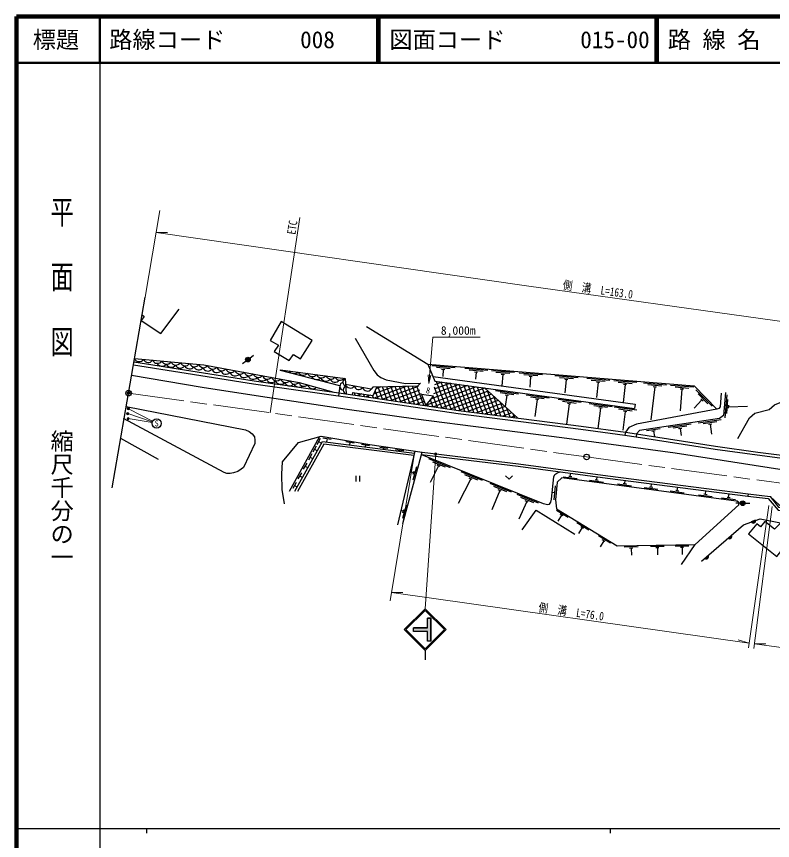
# Model space of a CAD drawing. Units: millimetres at full size, sheet at 1:1000; details may follow other scales. Extents: x 40000 to 680000, y 20000 to 380000.
# Drawn here: x 40000 to 202964, y 202409 to 380000 of the extents above; entities that cross this region are included whole.
import ezdxf
from ezdxf.enums import TextEntityAlignment as Align

# ---------------------------------------------------------------- set-up
doc = ezdxf.new("R2010")
doc.units = ezdxf.units.MM
doc.header["$LTSCALE"] = 1000
doc.header["$PDMODE"] = 32
doc.header["$PDSIZE"] = 500
doc.linetypes.add('CHAIN', pattern=[18.5, 12, -1.5, 3.5, -1.5])
doc.linetypes.add('DASHED', pattern=[7.5, 6, -1.5])
for name, color, linetype, lineweight in [('M-BGD', 7, 'Continuous', 25), ('M-BMK', 2, 'CHAIN', 13), ('M-BMK-OTRS', 5, 'Continuous', 25), ('M-BMK-SRVR', 3, 'Continuous', 25), ('M-STR-HTXT', 7, 'Continuous', 13), ('M-STR-STRC', 7, 'Continuous', 25), ('M-TTL', 2, 'Continuous', 140), ('M-TTL-BAND', 7, 'Continuous', 25), ('M-TTL-LINE', 7, 'Continuous', 50)]:
    doc.layers.add(name, color=color, linetype=linetype, lineweight=lineweight)
doc.layers.add('M-OTRS', color=6, linetype='Continuous')
doc.layers.add('M-TTL-TXT', color=7, linetype='Continuous')
doc.styles.add('@ＭＳ ゴシック', font='')
doc.styles.add('ＭＳ ゴシック', font='')
doc.styles.get('@ＭＳ ゴシック').set_extended_font_data('@MS Gothic')
doc.styles.get('ＭＳ ゴシック').set_extended_font_data('MS Gothic')

# ---------------------------------------------------------------- blocks, each defined once
blk = doc.blocks.new('open_arrow')
at = {"color": 0, "linetype": 'Continuous', "lineweight": -2}
blk.add_lwpolyline([(7.5, 1.25), (0, 0), (7.5, -1.25)], dxfattribs=at)

msp = doc.modelspace()

# ---------------------------------------------------------------- hatches: boundary and pattern name
at = {"layer": 'M-BGD'}
for points in [[(89506, 305748, -1), (90290, 306369, -1)], [(196045, 275092, -0.41421), (196545, 275592, -0.41421), (197045, 275092, -1)], [(199323, 271418, -0.82183), (198395, 271072)], [(194129, 268208, -0.82183), (193380, 267560)], [(189103, 263861, -0.82183), (188353, 263213)]]:
    msp.add_hatch(color=256, dxfattribs=at).paths.add_polyline_path(points)
at = {"layer": 'M-STR-HTXT'}
for points in [[(64212, 295233, -0.41421), (63900, 295399, -0.41421), (64066, 295711, -1)], [(64202, 294524, -1), (63763, 294285, -1)], [(64294, 293466, -1), (63855, 293227, -1)], [(130599, 285850, -1), (130160, 285611, -1)]]:
    msp.add_hatch(color=256, dxfattribs=at).paths.add_polyline_path(points)
at = {"layer": 'M-STR-STRC'}
msp.add_hatch(color=256, dxfattribs=at).paths.add_polyline_path([(128589, 247488), (128589, 245363), (129339, 245363), (129339, 250363), (128589, 250363), (128589, 248238), (125589, 248238), (125589, 247488)])

# ---------------------------------------------------------------- linework, layer by layer
at = {"layer": 'M-BGD'}
for p, q in [((89506, 305748), (88722, 305127)), ((90290, 306369), (91073, 306990)), ((134530, 304294), (129547, 304703)), ((133509, 304077), (130519, 304322)), ((132339, 303872), (131641, 303929)), ((131990, 303901), (131867, 302406)), ((141600, 303715), (136617, 304123)), ((140579, 303498), (137589, 303743)), ((139408, 303292), (138710, 303350)), ((139059, 303321), (138937, 301826)), ((147362, 303243), (142379, 303651)), ((146341, 303025), (143351, 303270)), ((145170, 302820), (144473, 302877)), ((144821, 302849), (144618, 300367)), ((153367, 302750), (148384, 303159)), ((152346, 302533), (149356, 302778)), ((151176, 302328), (150478, 302385)), ((150827, 302357), (150636, 300144)), ((161056, 302120), (156072, 302529)), ((160035, 301903), (157045, 302148)), ((167918, 301558), (162935, 301966)), ((109711, 300367), (109403, 298228)), ((116455, 299695), (110941, 300674)), ((121293, 300215), (117077, 298680)), ((124016, 300275), (117121, 297765)), ((118570, 300155), (117516, 299771)), ((118920, 297502), (117959, 300141)), ((119904, 297358), (118883, 300162)), ((126549, 300266), (118946, 297498)), ((120887, 297214), (119807, 300182)), ((121871, 297070), (120731, 300202)), ((122854, 296927), (121654, 300223)), ((123838, 296783), (122578, 300243)), ((124821, 296639), (123502, 300263)), ((125805, 296495), (124426, 300284)), ((126788, 296351), (125349, 300304)), ((127772, 296207), (126273, 300324)), ((139110, 300182), (128344, 296263)), ((137252, 300437), (129377, 297570)), ((135394, 300692), (129914, 298697)), ((133536, 300946), (130019, 299666)), ((131679, 301201), (130125, 300636)), ((132689, 295488), (130554, 301356)), ((133673, 295344), (131534, 301221)), ((134656, 295200), (132514, 301087)), ((135637, 295063), (133494, 300952)), ((136615, 294937), (134474, 300818)), ((137592, 294811), (135454, 300683)), ((138569, 294685), (136434, 300549)), ((139546, 294559), (137414, 300414)), ((140523, 294433), (138394, 300280)), ((141500, 294307), (139375, 300145)), ((158864, 301698), (158166, 301755)), ((158515, 301726), (158172, 298903)), ((166897, 301340), (163907, 301585)), ((165378, 301164), (165020, 297903)), ((165726, 301135), (165029, 301192)), ((173711, 301083), (168728, 301491)), ((172690, 300865), (169700, 301110)), ((171171, 300689), (170769, 296774)), ((171519, 300660), (170822, 300718)), ((180112, 300558), (175129, 300966)), ((179091, 300341), (176101, 300586)), ((177571, 300164), (176749, 293043)), ((177920, 300136), (177223, 300193)), ((185971, 300078), (180988, 300486)), ((112417, 298928), (112349, 298461)), ((112577, 298905), (112404, 298842)), ((113019, 298365), (112836, 298868)), ((114413, 298642), (113471, 298299)), ((114003, 298221), (113818, 298727)), ((114986, 298077), (114801, 298587)), ((116250, 298379), (115296, 298032)), ((115970, 297933), (115783, 298446)), ((117937, 297646), (117330, 299311)), ((126895, 299460), (120771, 297231)), ((127241, 298655), (122596, 296964)), ((140909, 299905), (129896, 295897)), ((131706, 295632), (130069, 300128)), ((141646, 299242), (131720, 295630)), ((142383, 298579), (133545, 295363)), ((142477, 294181), (140355, 300011)), ((140869, 299940), (148080, 293458)), ((143454, 294055), (141527, 299349)), ((148233, 298627), (143279, 299307)), ((147201, 298466), (144229, 298874)), ((146021, 298325), (145327, 298420)), ((145674, 298373), (145338, 295923)), ((154799, 297726), (149845, 298406)), ((184950, 299860), (181960, 300106)), ((183431, 299684), (183048, 295017)), ((183779, 299655), (183082, 299713)), ((189934, 296010), (186418, 299565)), ((189018, 296510), (186908, 298644)), ((193081, 298449), (192649, 293468)), ((116953, 297790), (116765, 298305)), ((127568, 297843), (124421, 296697)), ((127891, 297029), (126246, 296430)), ((129739, 295920), (129213, 297363)), ((130722, 295776), (129851, 298170)), ((143120, 297917), (135374, 295097)), ((143857, 297254), (137262, 294853)), ((144595, 296591), (139151, 294610)), ((144431, 293928), (142911, 298105)), ((145408, 293802), (144295, 296861)), ((153767, 297565), (150795, 297973)), ((152241, 297472), (151737, 293805)), ((152587, 297424), (151894, 297519)), ((161699, 296780), (156745, 297459)), ((160668, 296618), (157695, 297026)), ((187749, 297366), (186094, 295576)), ((187996, 297117), (187503, 297615)), ((193293, 297427), (193034, 294438)), ((128214, 296216), (128071, 296164)), ((128755, 296063), (128576, 296556)), ((145332, 295928), (141040, 294366)), ((146069, 295265), (142929, 294122)), ((146385, 293676), (145679, 295616)), ((159141, 296525), (158535, 292109)), ((159487, 296477), (158794, 296573)), ((168423, 295857), (163470, 296537)), ((167392, 295696), (164420, 296103)), ((165865, 295602), (165283, 291225)), ((166212, 295555), (165518, 295650)), ((173749, 295126), (168795, 295806)), ((172717, 294965), (169745, 295373)), ((171190, 294872), (170700, 290845)), ((171537, 294824), (170843, 294919)), ((193493, 296256), (193433, 295558)), ((193463, 295907), (197604, 295990)), ((146806, 294602), (144818, 293879)), ((147544, 293940), (146706, 293635)), ((147362, 293550), (147063, 294372)), ((191904, 293073), (186956, 292352)), ((185443, 292131), (180495, 291409)), ((184496, 291690), (181528, 291257)), ((190958, 292632), (187989, 292199)), ((189863, 292169), (189170, 292068)), ((189517, 292119), (189823, 290018)), ((171245, 290433), (171143, 289790)), ((173679, 290049), (173578, 289406)), ((178761, 291156), (175792, 290723)), ((177666, 290693), (176973, 290592)), ((177320, 290643), (177494, 289447)), ((183402, 291227), (182709, 291126)), ((183055, 291176), (183272, 289692)), ((70590, 284555), (62479, 289025)), ((98876, 277686), (105341, 289428)), ((105466, 289033), (104743, 287719)), ((105104, 288376), (105630, 288087)), ((107820, 288851), (106045, 289150)), ((106933, 289001), (106833, 288409)), ((112772, 288015), (110997, 288315)), ((111884, 288165), (111802, 287677)), ((116108, 287452), (114333, 287752)), ((104580, 287424), (103857, 286110)), ((104218, 286767), (104744, 286478)), ((115221, 287602), (115162, 287254)), ((120073, 286867), (118292, 287129)), ((119182, 286998), (119146, 286751)), ((123508, 286360), (121727, 286623)), ((125855, 286317), (122128, 270469)), ((122618, 286491), (122594, 286317)), ((123282, 270748), (127454, 286081)), ((103639, 285715), (102916, 284401)), ((103278, 285058), (103803, 284769)), ((133542, 282763), (128905, 284633)), ((102554, 283743), (101830, 282429)), ((102192, 283086), (102717, 282797)), ((125527, 280139), (126314, 283034)), ((130999, 283142), (129178, 279538)), ((132502, 282859), (129720, 283981)), ((131323, 283011), (130674, 283273)), ((101402, 281651), (100678, 280337)), ((101040, 280994), (101565, 280704)), ((113127, 281009), (113127, 279809)), ((113927, 281009), (113927, 279809)), ((125631, 281665), (124814, 281887)), ((125539, 281327), (125723, 282003)), ((140464, 279971), (135827, 281841)), ((139424, 280067), (136642, 281189)), ((157847, 280800), (160821, 280406)), ((159026, 280946), (159720, 280854)), ((159373, 280900), (159464, 281586)), ((165065, 280147), (165156, 280828)), ((100266, 279588), (99542, 278274)), ((99904, 278931), (100430, 278642)), ((137921, 280350), (135190, 275070)), ((138246, 280219), (137596, 280481)), ((146704, 277455), (142067, 279325)), ((155901, 275859), (156196, 278845)), ((163538, 280046), (166512, 279653)), ((164718, 280193), (165412, 280101)), ((169585, 279246), (172559, 278853)), ((170764, 279393), (171458, 279301)), ((171111, 279347), (171203, 280039)), ((176796, 278595), (176888, 279305)), ((144161, 277833), (142478, 273660)), ((145664, 277551), (142882, 278673)), ((144485, 277703), (143836, 277964)), ((156049, 277352), (155452, 277411)), ((175270, 278494), (178244, 278101)), ((176449, 278641), (177143, 278549)), ((180917, 277747), (183891, 277354)), ((182096, 277894), (182790, 277802)), ((182443, 277848), (182540, 278576)), ((188166, 277091), (188860, 276999)), ((188513, 277045), (188612, 277793)), ((193508, 276384), (193611, 277159)), ((197716, 277143), (197653, 276647)), ((152547, 275098), (147910, 276968)), ((150004, 275477), (148281, 271633)), ((151508, 275194), (148725, 276316)), ((150329, 275346), (149680, 275608)), ((186986, 276944), (189960, 276551)), ((191982, 276283), (194956, 275890)), ((193161, 276430), (193855, 276338)), ((123378, 273386), (122848, 273531)), ((123274, 271860), (124062, 274755)), ((123286, 273049), (123470, 273724)), ((158940, 272008), (156377, 273567)), ((196045, 275092), (195045, 275092)), ((197045, 275092), (198045, 275092)), ((157503, 272531), (156723, 271250)), ((157802, 272349), (157204, 272713)), ((163351, 269324), (160788, 270883)), ((162213, 269665), (161615, 270029)), ((199323, 271418), (198395, 271072)), ((161914, 269847), (161134, 268566)), ((194129, 268208), (193380, 267560)), ((168009, 266490), (165446, 268050)), ((166571, 267014), (165792, 265732)), ((166870, 266832), (166272, 267195)), ((174008, 265701), (171008, 265655)), ((172862, 265383), (172162, 265373)), ((172512, 265378), (172535, 263878)), ((179633, 265787), (176633, 265741)), ((178488, 265469), (177788, 265459)), ((178138, 265464), (178160, 263964)), ((184949, 265868), (181949, 265822)), ((183803, 265551), (183103, 265540)), ((183453, 265545), (183476, 264045)), ((189103, 263861), (188353, 263213))]:
    msp.add_line(p, q, dxfattribs=at)
at = {"layer": 'M-BGD', "linetype": 'DASHED'}
for p, q in [((171116, 289794), (173578, 289406)), ((171245, 290433), (173679, 290049)), ((197716, 277143), (202474, 276539)), ((197653, 276647), (202059, 276088))]:
    msp.add_line(p, q, dxfattribs=at)
at = {"layer": 'M-BGD'}
for points in [[(67064, 315711), (67516, 315313), (66848, 314453), (71101, 311670), (75074, 316934)], [(115425, 313192), (128688, 305074), (186041, 300373), (190959, 295401)], [(113018, 310647), (117063, 303690), (117775, 302789), (118548, 302168), (119682, 301674), (123824, 300904), (127072, 300940), (126424, 300328), (116821, 300116), (116455, 299695)], [(65318, 305601), (91212, 301502), (113039, 298362), (135281, 295109), (161752, 291694), (171245, 290433)], [(65441, 306265), (80382, 304905), (100959, 301135), (108414, 299028)], [(65217, 304959), (91115, 300859), (112945, 297719), (135192, 294465), (161668, 291049), (171116, 289794)], [(109711, 300367), (96888, 303718), (96920, 303878), (110865, 302002), (111056, 298647)], [(128688, 305074), (130208, 301403), (173249, 295498)], [(129794, 302403), (173348, 296419), (173249, 295498)], [(112417, 298928), (116917, 298284), (117662, 300135)], [(191905, 298835), (191664, 295899), (191388, 295546), (190959, 295401), (173622, 292129), (172002, 291445), (171245, 290433)], [(192826, 298981), (192394, 293995), (191569, 293328), (174282, 290806), (173679, 290049)], [(195489, 289030), (197999, 293521), (199151, 294502), (202248, 295290), (203402, 296338), (204616, 296822), (211598, 294402), (208254, 288654), (207547, 288275), (206983, 288140), (205088, 288260), (208754, 286828), (215424, 298184)], [(63670, 295958), (89333, 290928), (90149, 290573), (90806, 290046), (91279, 289403), (91389, 288677), (91389, 287981), (88966, 282800), (88456, 282405), (87684, 281966), (86774, 281633), (86083, 281502), (85342, 281502), (84795, 281701), (63055, 293374)], [(97791, 274990), (97268, 278049), (97165, 281345), (97337, 284026), (100789, 288199), (105672, 289518), (116193, 287742), (127454, 286081), (148214, 283590), (167456, 281026), (188739, 278281), (197716, 277143)], [(173679, 290049), (190697, 287365), (199768, 286138), (209526, 284895)], [(100013, 277671), (105961, 288413), (125761, 285917)], [(125636, 285383), (106253, 287835), (100551, 277657)], [(173578, 289406), (190603, 286722), (199684, 285494), (209443, 284250)], [(127322, 285593), (148151, 283094), (167391, 280530), (188675, 277785), (197653, 276647)], [(127327, 285593), (153530, 275025), (154534, 274793), (154913, 274929), (155208, 275356), (155294, 275946), (155801, 280798), (156059, 281270), (156442, 281567), (157147, 281895)], [(145420, 280991), (146170, 280291), (146920, 280991)], [(157541, 280537), (156576, 279633), (156200, 275829), (156383, 273915), (169503, 265932), (186274, 266188)], [(183316, 261889), (186274, 266188), (195670, 274780), (195721, 275228), (195358, 275568), (195101, 275568), (157541, 280537)], [(202059, 276088), (204184, 273575), (212852, 272776), (214569, 269192), (227201, 266147), (245418, 264883), (252568, 264522), (255294, 262769), (256281, 258434), (259392, 257100), (267812, 258400), (274896, 261775), (273349, 266262), (272967, 269082)], [(202474, 276539), (204445, 274695), (213534, 273398), (215281, 269613), (227279, 266643), (245448, 265382), (252727, 265014), (255720, 263089), (256920, 259067), (259471, 257833), (267655, 259080), (273978, 262040), (272640, 266103), (272217, 268988)], [(148965, 269352), (152008, 273585), (160321, 268412)], [(187627, 262585), (196718, 270446), (200271, 271772), (211623, 269480)]]:
    msp.add_lwpolyline(points, dxfattribs=at)
for points in [[(97065, 314278), (94701, 310204), (96461, 309145), (95566, 307832), (98745, 305893), (99744, 307176), (101207, 306236), (103740, 310179)], [(197781, 268468), (203893, 263623), (207719, 268361), (204679, 270816), (203405, 269535), (201302, 271195), (200369, 270013), (199589, 270629)]]:
    msp.add_lwpolyline(points, close=True, dxfattribs=at)
at = {"layer": 'M-BGD', "linetype": 'DASHED'}
msp.add_lwpolyline([(202474, 276539), (204236, 274274), (207015, 273924)], dxfattribs=at)
at = {"layer": 'M-BGD'}
for centre in [(89898, 306058), (196545, 275092)]:
    msp.add_circle(centre, 500, dxfattribs=at)
for centre, radius, start, end in [((66444, 306696), 1092, 203.2402, 326.35829), ((68402, 306587), 1160, 205.28444, 324.31406), ((70394, 306405), 1160, 205.28444, 324.31406), ((72386, 306224), 1160, 205.28444, 324.31406), ((74377, 306043), 1160, 205.28444, 324.31406), ((71353, 305912), 1253, 211.87001, 317.72849), ((73330, 305564), 1160, 205.28444, 324.31406), ((75321, 305383), 1160, 205.28444, 324.31406), ((76369, 305862), 1160, 205.28444, 324.31406), ((77313, 305202), 1160, 205.28444, 324.31406), ((78361, 305680), 1160, 205.28444, 324.31406), ((79275, 304947), 1103, 202.49865, 324.8999), ((80318, 305389), 1086, 200.80047, 324.2963), ((81211, 304682), 1097, 199.66514, 322.43364), ((82290, 305154), 1160, 200.10214, 319.13176), ((83170, 304412), 1160, 200.10214, 319.13176), ((84257, 304794), 1160, 200.10214, 319.13176), ((86224, 304433), 1160, 200.10214, 319.13176), ((85137, 304051), 1160, 200.10214, 319.13176), ((87105, 303691), 1160, 200.10214, 319.13176), ((88191, 304073), 1160, 200.10214, 319.13176), ((89072, 303330), 1160, 200.10214, 319.13176), ((90159, 303712), 1160, 200.10214, 319.13176), ((91039, 302970), 1160, 200.10214, 319.13176), ((92126, 303352), 1160, 200.10214, 319.13176), ((93006, 302609), 1160, 200.10214, 319.13176), ((94093, 302991), 1160, 200.10214, 319.13176), ((96060, 302631), 1160, 200.10214, 319.13176), ((99849, 304339), 1311, 212.60713, 312.06838), ((101797, 303816), 1160, 202.82295, 321.85257), ((103779, 303549), 1160, 202.82295, 321.85257), ((104705, 302935), 1206, 206.35769, 318.31782), ((105761, 303283), 1160, 202.82295, 321.85257), ((106676, 302583), 1160, 202.82295, 321.85257), ((107743, 303016), 1160, 202.82295, 321.85257), ((109726, 302749), 1160, 202.82295, 321.85257), ((111266, 301184), 911, 116.08698, 250.44964), ((94974, 302249), 1160, 200.10214, 319.13176), ((96941, 301888), 1160, 200.10214, 319.13176), ((98028, 302270), 1160, 200.10214, 319.13176), ((98879, 301613), 1202, 203.2814, 315.95251), ((99995, 301910), 1160, 200.10214, 319.13176), ((100969, 301588), 1467, 213.5835, 300.53928), ((101966, 301423), 1127, 193.97983, 314.93805), ((103885, 300920), 1160, 194.70036, 313.72998), ((108658, 302316), 1160, 202.82295, 321.85257), ((110564, 300302), 855, 104.07625, 262.46036), ((111361, 299506), 911, 116.08698, 250.44964), ((111941, 300971), 1044, 196.519, 323.34642), ((113779, 300645), 1044, 196.519, 323.34642), ((115617, 300318), 1044, 196.519, 323.34642), ((198825, 271336), 505, 211.62793, 9.28612), ((193691, 267958), 505, 232.0201, 29.67829), ((188664, 263611), 505, 232.0201, 29.67829)]:
    msp.add_arc(centre, radius, start, end, dxfattribs=at)
at = {"layer": 'M-BMK'}
msp.add_lwpolyline([(64163, 298825), (162889, 285073), (215290, 277990)], dxfattribs=at)
at = {"layer": 'M-BMK-OTRS'}
msp.add_line((60658, 278430), (67717, 319512), dxfattribs=at)
at = {"layer": 'M-BMK-SRVR'}
msp.add_lwpolyline([(128245, 296138), (129858, 298178), (127285, 298555)], close=True, dxfattribs=at)
for centre in [(64163, 298825), (162889, 285073)]:
    msp.add_circle(centre, 600, dxfattribs=at)
at = {"layer": 'M-OTRS'}
msp.add_point((64163, 298825), dxfattribs=at)
at = {"layer": 'M-STR-HTXT'}
for p, q in [((67717, 319512), (70932, 338220)), ((94658, 294577), (101086, 336713)), ((70113, 333453), (72568, 333444)), ((64139, 295472), (69332, 292767)), ((63983, 294405), (69271, 292624)), ((64075, 293347), (69233, 292472)), ((120555, 254065), (125855, 286317)), ((130379, 285730), (128090, 252364)), ((202142, 274644), (197794, 243908)), ((198914, 243771), (202870, 274424)), ((120848, 255852), (197942, 244948)), ((120848, 255852), (123303, 255850)), ((197942, 244948), (195582, 245627)), ((199046, 244795), (201501, 244800)), ((199046, 244795), (253461, 237261))]:
    msp.add_line(p, q, dxfattribs=at)
for points in [[(70113, 333453), (149948, 321938), (203462, 314499), (229368, 310903)], [(128847, 300918), (129718, 310896), (139978, 310896)]]:
    msp.add_lwpolyline(points, dxfattribs=at)
for centre in [(64139, 295472), (63983, 294405), (64075, 293347), (130379, 285730)]:
    msp.add_circle(centre, 250, dxfattribs=at)
at = {"layer": 'M-STR-STRC'}
for p, q in [((123590, 247864), (128090, 252364)), ((132590, 247864), (128090, 252364)), ((123943, 247864), (128090, 252010)), ((132236, 247864), (128090, 252010)), ((129339, 250363), (128589, 250363)), ((128589, 248238), (128589, 250363)), ((129339, 245363), (129339, 250363)), ((123590, 247864), (128090, 243363)), ((123943, 247864), (128090, 243717)), ((125589, 247488), (125589, 248238)), ((128589, 248238), (125589, 248238)), ((128589, 247488), (125589, 247488)), ((128090, 243717), (132236, 247864)), ((128090, 243364), (132590, 247864)), ((128589, 245363), (128589, 247488)), ((129339, 245363), (128589, 245363)), ((128090, 243363), (128090, 241364))]:
    msp.add_line(p, q, dxfattribs=at)
msp.add_lwpolyline([(64828, 302698), (79996, 300143), (92623, 298180), (111279, 295355), (126097, 293263), (157534, 289247), (181983, 285948), (206816, 282083)], dxfattribs=at)
msp.add_lwpolyline([(125589, 248238), (128589, 248238), (128589, 250363), (129339, 250363), (129339, 245363), (128589, 245363), (128589, 247488), (125589, 247488)], close=True, dxfattribs=at)
msp.add_circle((70219, 292305), 1000, dxfattribs=at)
at = {"layer": 'M-TTL'}
for p, q in [((40000, 380000), (40000, 20000)), ((680000, 380000), (40000, 380000))]:
    msp.add_line(p, q, dxfattribs=at)
at = {"layer": 'M-TTL-BAND'}
for p, q in [((58000, 370000), (58000, 20000)), ((40000, 205000), (579000, 205000)), ((68000, 205000), (68000, 204000)), ((168000, 205000), (168000, 204000))]:
    msp.add_line(p, q, dxfattribs=at)
at = {"layer": 'M-TTL-LINE'}
for p, q in [((58000, 380000), (58000, 370000)), ((117750, 380000), (117750, 370000)), ((118250, 380000), (118250, 370000)), ((177750, 380000), (177750, 370000)), ((178250, 380000), (178250, 370000)), ((40000, 370000), (680000, 370000))]:
    msp.add_line(p, q, dxfattribs=at)

# ---------------------------------------------------------------- block references
at = {"layer": 'M-STR-HTXT', "xscale": 240, "yscale": 240, "rotation": 85}
msp.add_blockref('open_arrow', (128847, 300918), dxfattribs=at)

# ---------------------------------------------------------------- texts
at = {"layer": 'M-BMK-SRVR', "style": 'ＭＳ ゴシック'}
msp.add_text('8', height=1320, rotation=351.679, dxfattribs=at).set_placement((128571, 298366), align=Align.BOTTOM_CENTER)
at = {"layer": 'M-STR-HTXT', "style": 'ＭＳ ゴシック', "width": 0.8}
msp.add_text('ETC', height=1833, rotation=81.326, dxfattribs=at).set_placement((100654, 332840), align=Align.BOTTOM_LEFT)
for s, rotation, p in [('側\u3000溝\u3000L=163.0', 352.085, (165122, 319672)), ('側\u3000溝\u3000L=76.0', 351.95, (159373, 250246))]:
    msp.add_text(s, height=1833, rotation=rotation, dxfattribs=at).set_placement(p, align=Align.BOTTOM_CENTER)
at = {"layer": 'M-STR-HTXT', "style": 'ＭＳ ゴシック'}
msp.add_text('8,000m', height=1833, dxfattribs=at).set_placement((131478, 310858), align=Align.BOTTOM_LEFT)
at = {"layer": 'M-STR-STRC', "style": 'ＭＳ ゴシック'}
msp.add_text('S', height=1320, dxfattribs=at).set_placement((70219, 292305), align=Align.MIDDLE_CENTER)
at = {"layer": 'M-TTL-BAND', "style": '@ＭＳ ゴシック', "width": 1.4}
msp.add_text('平  面  図', height=3666, rotation=270, dxfattribs=at).set_placement((49777, 306475), align=Align.MIDDLE_RIGHT)
at = {"layer": 'M-TTL-BAND', "style": '@ＭＳ ゴシック'}
msp.add_text('縮尺千分の一', height=3666, rotation=270, dxfattribs=at).set_placement((49777, 261030), align=Align.MIDDLE_RIGHT)
at = {"layer": 'M-TTL-TXT', "style": 'ＭＳ ゴシック'}
msp.add_text('標題', height=3666, dxfattribs=at).set_placement((48500, 375000), align=Align.MIDDLE_CENTER)
for s, p in [('路線コード', (60000, 375000)), ('008', (101142, 375000)), ('図面コード', (120380, 375000)), ('015-00', (161521, 375000)), ('路 線 名', (180380, 375000))]:
    msp.add_text(s, height=3666, dxfattribs=at).set_placement(p, align=Align.MIDDLE_LEFT)

doc.saveas('drawing.dxf')
